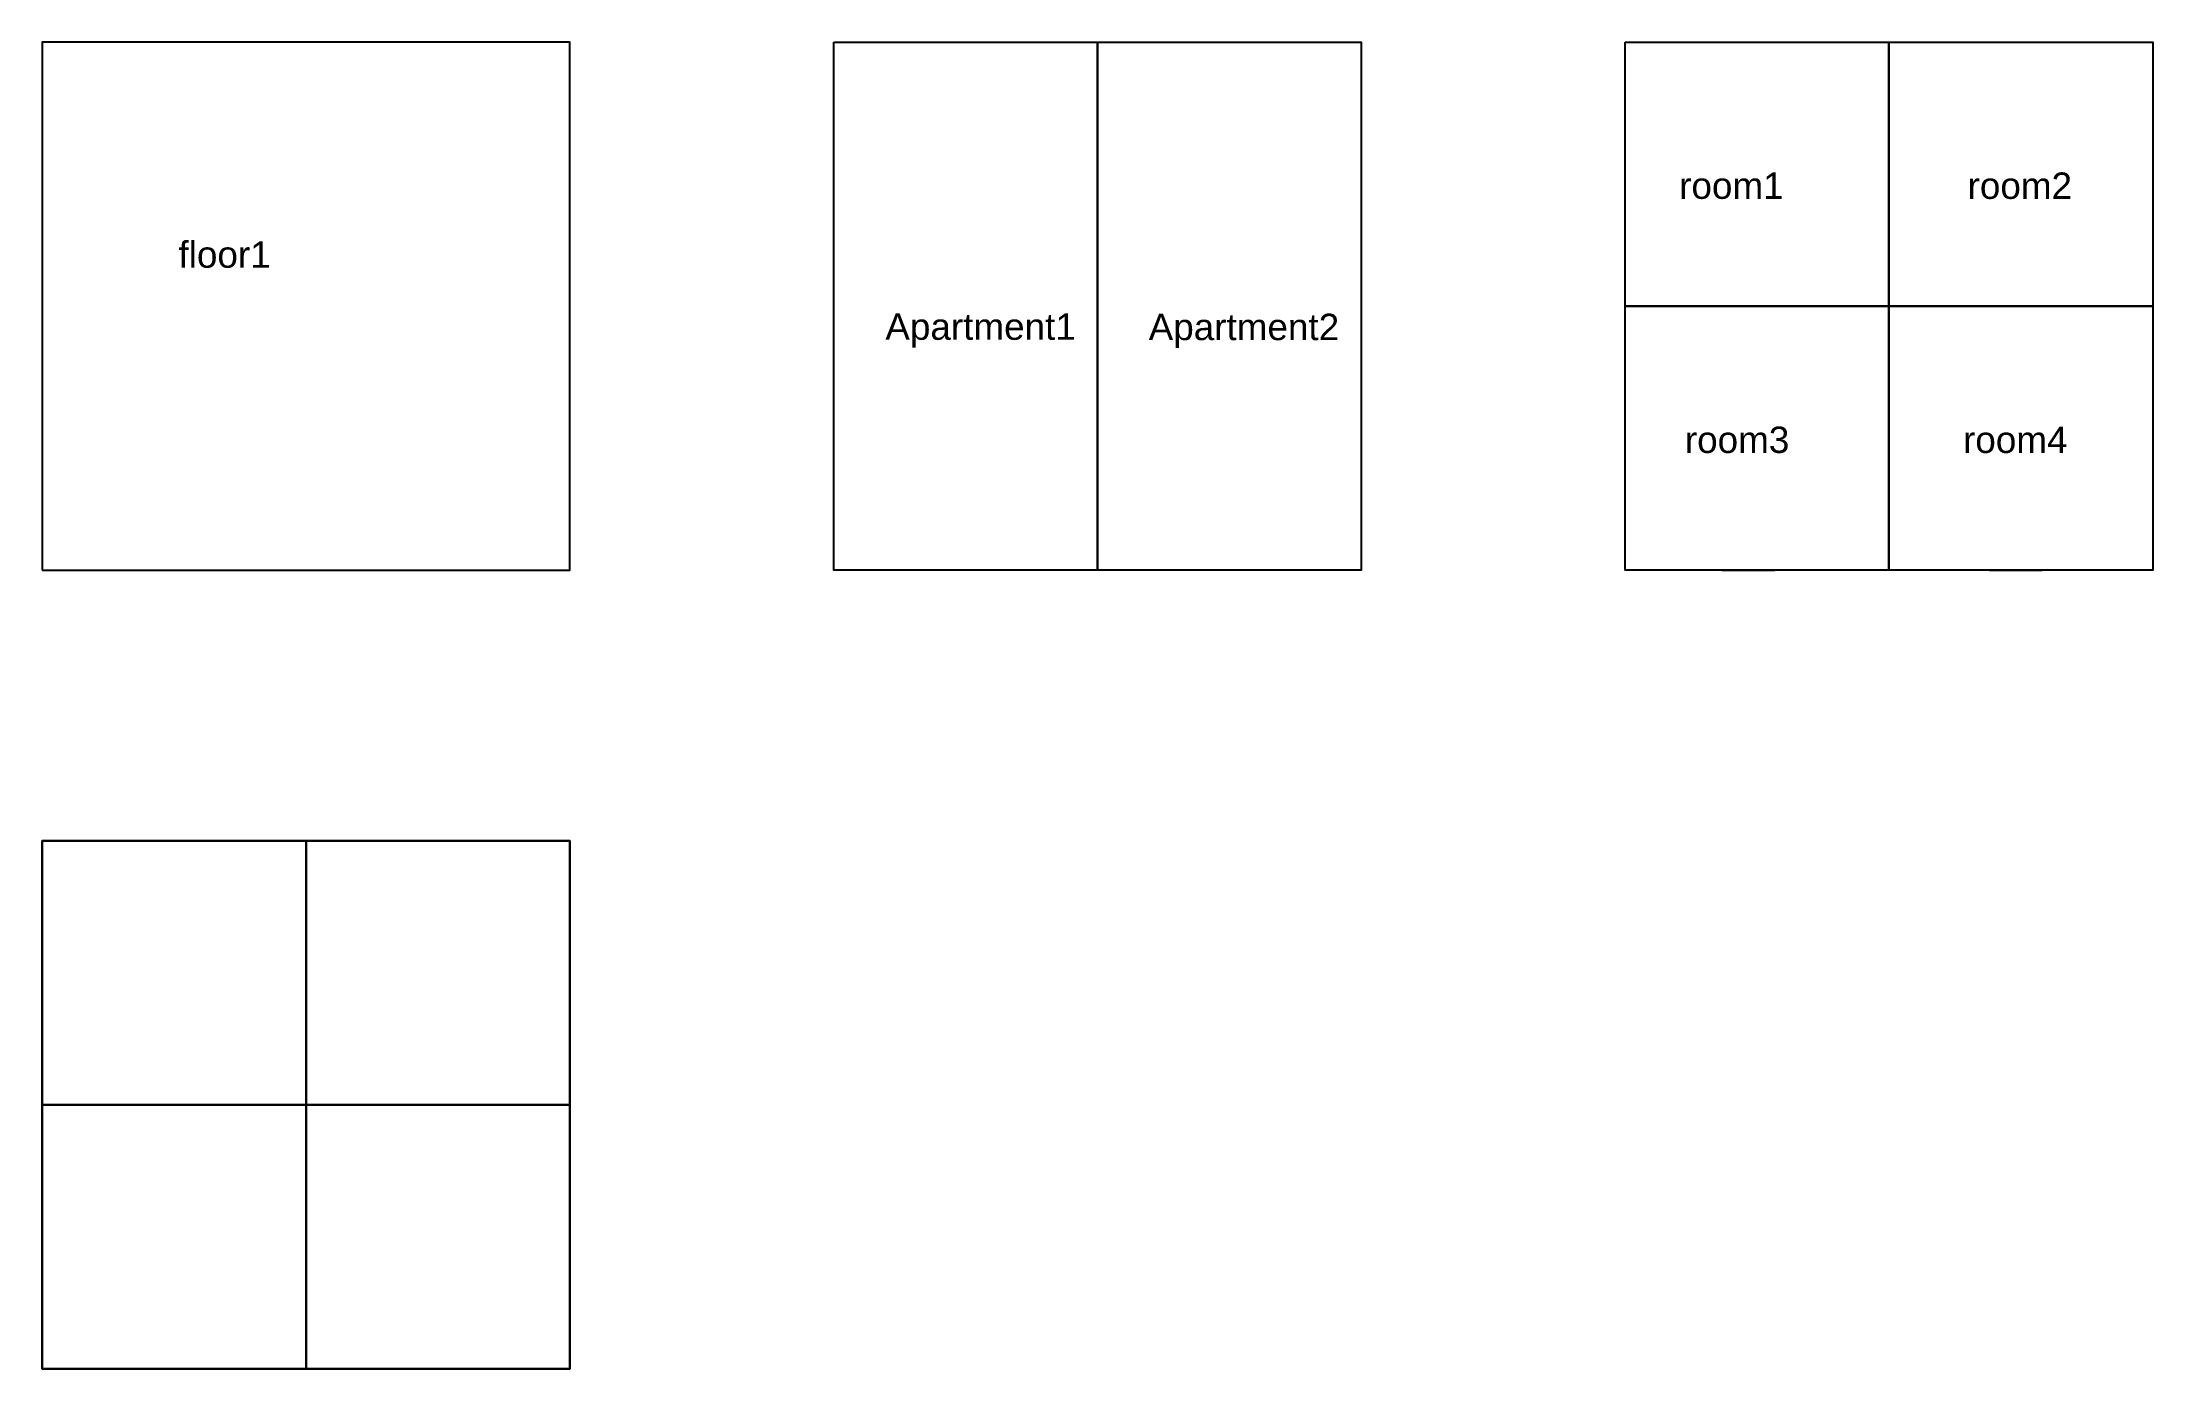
# Model space of a CAD drawing. Header units: millimetres. Extents: x 0 to 4000, y 0 to 2513.
import ezdxf

# ---------------------------------------------------------------- set-up
doc = ezdxf.new("R2010")
doc.units = ezdxf.units.MM
for name, color, linetype in [('apratment', 30, 'Continuous'), ('floors', 8, 'Continuous'), ('rooms', 151, 'Continuous'), ('text', 10, 'Continuous'), ('windows', 80, 'Continuous')]:
    doc.layers.add(name, color=color, linetype=linetype)
doc.styles.get("Standard").update_dxf_attribs({"font": 'arial.ttf'})

msp = doc.modelspace()

# ---------------------------------------------------------------- linework, layer by layer
at = {"layer": 'apratment'}
for points in [[(1500, 2513.4), (2000, 2513.4), (2000, 1513.4), (1500, 1513.4)], [(2000, 2513.4), (2500, 2513.4), (2500, 1513.4), (2000, 1513.4)], [(0, 1000), (500, 1000), (500, 0), (0, 0)], [(500, 1000), (1000, 1000), (1000, 0), (500, 0)]]:
    msp.add_lwpolyline(points, close=True, dxfattribs=at)
at = {"layer": 'floors'}
for points in [[(0, 1513.4), (1000, 1513.4), (1000, 2513.4), (0, 2513.4)], [(0, 0), (1000, 0), (1000, 1000), (0, 1000)]]:
    msp.add_lwpolyline(points, close=True, dxfattribs=at)
at = {"layer": 'rooms'}
for points in [[(3000, 2513.4), (3500, 2513.4), (3500, 2013.4), (3000, 2013.4)], [(3500, 2513.4), (4000, 2513.4), (4000, 2013.4), (3500, 2013.4)], [(3000, 2013.4), (3500, 2013.4), (3500, 1513.4), (3000, 1513.4)], [(3500, 2013.4), (4000, 2013.4), (4000, 1513.4), (3500, 1513.4)], [(0, 1000), (500, 1000), (500, 500), (0, 500)], [(500, 1000), (1000, 1000), (1000, 500), (500, 500)], [(0, 500), (500, 500), (500, 0), (0, 0)], [(500, 500), (1000, 500), (1000, 0), (500, 0)]]:
    msp.add_lwpolyline(points, close=True, dxfattribs=at)
at = {"layer": 'windows'}
for p, q in [((3183.4, 2513.4), (3283.4, 2513.4)), ((3690.4, 2513.4), (3790.4, 2513.4)), ((3183.4, 1513.4), (3283.4, 1513.4)), ((3690.4, 1513.4), (3790.4, 1513.4)), ((183.4, 1000), (283.4, 1000)), ((690.4, 1000), (790.4, 1000)), ((183.4, 0), (283.4, 0)), ((690.4, 0), (790.4, 0))]:
    msp.add_line(p, q, dxfattribs=at)

# ---------------------------------------------------------------- texts
at = {"layer": 'text', "char_height": 50, "attachment_point": 1}
for s, insert in [('room1', (3102.4, 2266.7)), ('room2', (3649, 2266.6)), ('floor1', (258.3, 2136.2)), ('Apartment1', (1597.9, 1999.6)), ('Apartment2', (2097, 1999)), ('room3', (3113.2, 1785.2)), ('room4', (3640.4, 1785.2))]:
    msp.add_mtext_dynamic_manual_height_columns(s, width=521.992, gutter_width=12.5, heights=[0], dxfattribs=dict(at, insert=insert))

doc.saveas('drawing.dxf')
